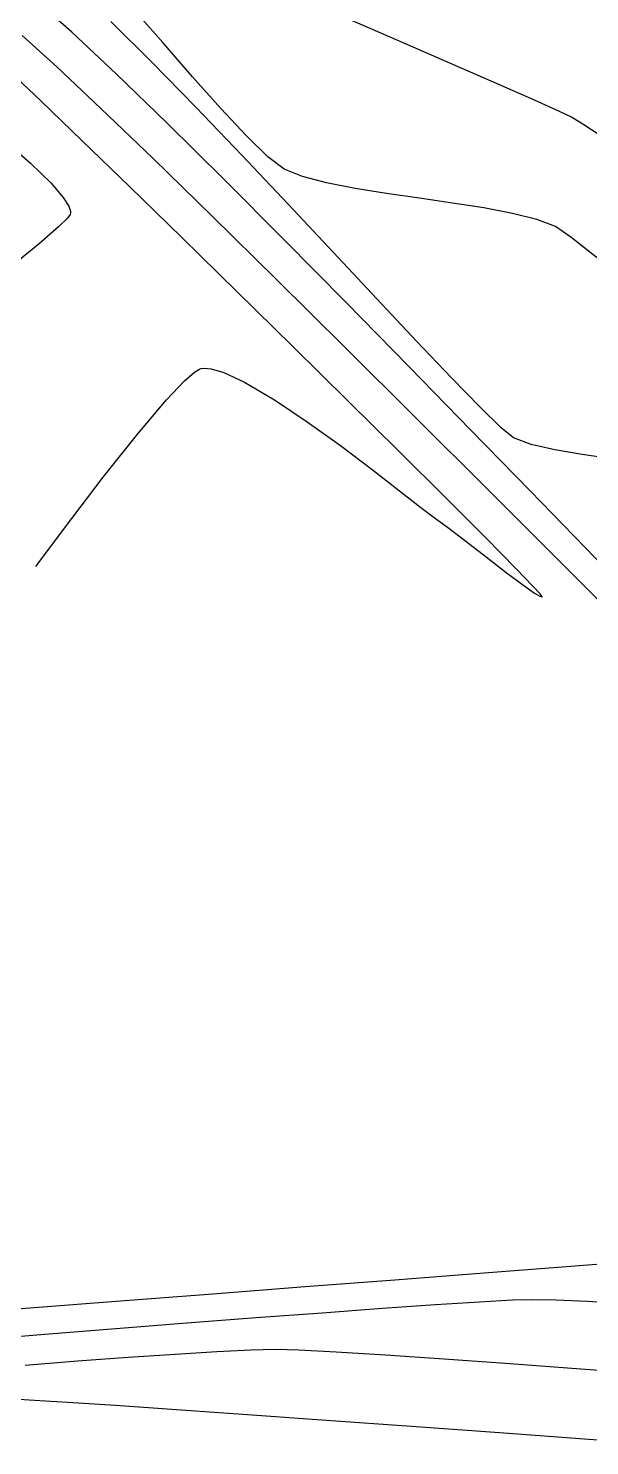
# Model space of a CAD drawing. Header units: metres. Extents: x 708868 to 711043, y 5411316 to 5413138.
# Drawn here: x 709926 to 709946.2, y 5411916.3 to 5411967.5 of the extents above; entities that cross this region are included whole.
import ezdxf

# ---------------------------------------------------------------- set-up
doc = ezdxf.new("R2010")
doc.units = ezdxf.units.M
for name, color, linetype in [('Rionegro 2010_Contours', 7, 'Continuous'), ('Rionegro 2014_Contours', 7, 'Continuous'), ('Rionegro 2018_Contours', 7, 'Continuous')]:
    doc.layers.add(name, color=color, linetype=linetype)

msp = doc.modelspace()

# ---------------------------------------------------------------- linework, layer by layer
at = {"layer": 'Rionegro 2010_Contours'}
for points in [[(709947.849, 5411946.896, 242), (709946.067, 5411948.729, 242), (709944.078, 5411950.778, 242), (709941.938, 5411952.98, 242), (709939.705, 5411955.272, 242), (709937.435, 5411957.591, 242), (709935.185, 5411959.873, 242), (709933.012, 5411962.054, 242), (709930.973, 5411964.073, 242), (709929.124, 5411965.865, 242), (709927.522, 5411967.367, 242), (709926.224, 5411968.516, 242)], [(709947.014, 5411951.945, 241), (709945.956, 5411952.095, 241), (709944.968, 5411952.262, 241), (709944.121, 5411952.461, 241), (709943.483, 5411952.706, 241), (709943.036, 5411953.064, 241), (709942.271, 5411953.806, 241), (709941.235, 5411954.871, 241), (709939.976, 5411956.199, 241), (709938.541, 5411957.729, 241), (709936.979, 5411959.4, 241), (709935.338, 5411961.152, 241), (709933.665, 5411962.924, 241), (709932.007, 5411964.655, 241), (709930.413, 5411966.285, 241), (709928.93, 5411967.753, 241)], [(709946.567, 5411963.656, 239), (709946.015, 5411964.021, 239), (709945.572, 5411964.291, 239), (709945.138, 5411964.498, 239), (709944.235, 5411964.905, 239), (709942.949, 5411965.474, 239), (709941.367, 5411966.167, 239), (709939.577, 5411966.948, 239), (709937.664, 5411967.78, 239)], [(709947.714, 5411945.66, 243), (709945.167, 5411948.216, 243), (709942.564, 5411950.823, 243), (709939.956, 5411953.429, 243), (709937.391, 5411955.98, 243), (709934.92, 5411958.427, 243), (709932.594, 5411960.715, 243), (709930.462, 5411962.794, 243), (709928.575, 5411964.61, 243), (709926.982, 5411966.113, 243), (709925.733, 5411967.25, 243)], [(709926.231, 5411948.05, 244), (709927.258, 5411949.436, 244), (709928.664, 5411951.277, 244), (709929.912, 5411952.847, 244), (709930.951, 5411954.073, 244), (709931.598, 5411954.759, 244), (709931.959, 5411955.077, 244), (709932.135, 5411955.187, 244), (709932.202, 5411955.209, 244), (709932.308, 5411955.221, 244), (709932.558, 5411955.199, 244), (709933.019, 5411955.063, 244), (709933.764, 5411954.717, 244), (709934.85, 5411954.078, 244), (709936.032, 5411953.284, 244), (709937.232, 5411952.417, 244), (709938.369, 5411951.556, 244), (709939.364, 5411950.784, 244), (709940.138, 5411950.179, 244), (709940.611, 5411949.825, 244), (709941.101, 5411949.467, 244), (709941.754, 5411948.966, 244), (709942.487, 5411948.397, 244), (709943.214, 5411947.836, 244), (709943.852, 5411947.358, 244), (709944.24, 5411947.086, 244), (709944.433, 5411946.971, 244), (709944.504, 5411946.946, 244), (709944.52, 5411946.951, 244), (709944.513, 5411946.967, 244), (709944.438, 5411947.059, 244), (709944.178, 5411947.341, 244), (709943.578, 5411947.962, 244), (709942.476, 5411949.08, 244), (709941.047, 5411950.513, 244), (709939.362, 5411952.19, 244), (709937.494, 5411954.042, 244), (709935.514, 5411955.998, 244), (709933.492, 5411957.986, 244), (709931.5, 5411959.938, 244), (709929.61, 5411961.783, 244), (709927.892, 5411963.449, 244), (709926.418, 5411964.868, 244), (709925.26, 5411965.968, 244)], [(709925.177, 5411963.381, 244), (709926.036, 5411962.625, 244), (709926.78, 5411961.904, 244), (709927.218, 5411961.395, 244), (709927.417, 5411961.075, 244), (709927.475, 5411960.898, 244), (709927.479, 5411960.822, 244), (709927.464, 5411960.778, 244), (709927.365, 5411960.643, 244), (709927.05, 5411960.326, 244), (709926.345, 5411959.711, 244), (709925.059, 5411958.669, 244)], [(709922.888, 5411921.003, 243), (709926.01, 5411921.245, 243), (709929.282, 5411921.498, 243), (709932.624, 5411921.756, 243), (709935.954, 5411922.012, 243), (709939.194, 5411922.261, 243), (709942.262, 5411922.496, 243), (709945.079, 5411922.713, 243), (709947.564, 5411922.903, 243)], [(709924.069, 5411920.09, 242), (709926.556, 5411920.292, 242), (709929.116, 5411920.497, 242), (709931.682, 5411920.698, 242), (709934.187, 5411920.891, 242), (709936.563, 5411921.069, 242), (709938.743, 5411921.227, 242), (709940.661, 5411921.36, 242), (709942.248, 5411921.463, 242), (709943.438, 5411921.529, 242), (709944.164, 5411921.552, 242), (709945.013, 5411921.535, 242), (709946.15, 5411921.483, 242), (709947.508, 5411921.403, 242)], [(709925.839, 5411919.176, 241), (709927.73, 5411919.323, 241), (709929.56, 5411919.458, 241), (709931.261, 5411919.573, 241), (709932.762, 5411919.663, 241), (709933.994, 5411919.723, 241), (709934.888, 5411919.745, 241), (709935.73, 5411919.721, 241), (709937.079, 5411919.65, 241), (709938.853, 5411919.54, 241), (709940.97, 5411919.397, 241), (709943.35, 5411919.229, 241), (709945.91, 5411919.042, 241), (709948.569, 5411918.842, 241)]]:
    msp.add_polyline3d(points, dxfattribs=at)
at = {"layer": 'Rionegro 2014_Contours'}
for points in [[(709947.849, 5411946.896, 242), (709946.067, 5411948.729, 242), (709944.078, 5411950.778, 242), (709941.938, 5411952.98, 242), (709939.705, 5411955.272, 242), (709937.435, 5411957.591, 242), (709935.185, 5411959.873, 242), (709933.012, 5411962.054, 242), (709930.973, 5411964.073, 242), (709929.124, 5411965.865, 242), (709927.522, 5411967.367, 242), (709926.224, 5411968.516, 242)], [(709946.513, 5411959.201, 240), (709945.552, 5411959.959, 240), (709944.991, 5411960.338, 240), (709944.322, 5411960.593, 240), (709943.443, 5411960.814, 240), (709942.409, 5411961.011, 240), (709941.27, 5411961.19, 240), (709940.08, 5411961.363, 240), (709938.891, 5411961.537, 240), (709937.756, 5411961.72, 240), (709936.727, 5411961.923, 240), (709935.857, 5411962.153, 240), (709935.199, 5411962.419, 240), (709934.607, 5411962.861, 240), (709933.83, 5411963.614, 240), (709932.911, 5411964.604, 240), (709931.89, 5411965.755, 240), (709930.809, 5411966.994, 240), (709929.708, 5411968.245, 240)], [(709947.014, 5411951.945, 241), (709945.956, 5411952.095, 241), (709944.968, 5411952.262, 241), (709944.121, 5411952.461, 241), (709943.483, 5411952.706, 241), (709943.036, 5411953.064, 241), (709942.271, 5411953.806, 241), (709941.235, 5411954.871, 241), (709939.976, 5411956.199, 241), (709938.541, 5411957.729, 241), (709936.979, 5411959.4, 241), (709935.338, 5411961.152, 241), (709933.665, 5411962.924, 241), (709932.007, 5411964.655, 241), (709930.413, 5411966.285, 241), (709928.93, 5411967.753, 241)], [(709946.567, 5411963.656, 239), (709946.015, 5411964.021, 239), (709945.572, 5411964.291, 239), (709945.138, 5411964.498, 239), (709944.235, 5411964.905, 239), (709942.949, 5411965.474, 239), (709941.367, 5411966.167, 239), (709939.577, 5411966.948, 239), (709937.664, 5411967.78, 239)], [(709947.714, 5411945.66, 243), (709945.167, 5411948.216, 243), (709942.564, 5411950.823, 243), (709939.956, 5411953.429, 243), (709937.391, 5411955.98, 243), (709934.92, 5411958.427, 243), (709932.594, 5411960.715, 243), (709930.462, 5411962.794, 243), (709928.575, 5411964.61, 243), (709926.982, 5411966.113, 243), (709925.733, 5411967.25, 243)], [(709930.601, 5411953.66, 244), (709930.951, 5411954.073, 244), (709931.598, 5411954.759, 244), (709931.959, 5411955.077, 244), (709932.135, 5411955.187, 244), (709932.202, 5411955.209, 244), (709932.308, 5411955.221, 244), (709932.558, 5411955.199, 244), (709933.019, 5411955.063, 244), (709933.764, 5411954.717, 244), (709934.85, 5411954.078, 244), (709936.032, 5411953.284, 244), (709937.232, 5411952.417, 244), (709938.369, 5411951.556, 244), (709939.364, 5411950.784, 244), (709940.138, 5411950.179, 244), (709940.611, 5411949.825, 244), (709941.101, 5411949.467, 244), (709941.754, 5411948.966, 244), (709942.487, 5411948.397, 244), (709943.214, 5411947.836, 244), (709943.852, 5411947.358, 244), (709944.24, 5411947.086, 244), (709944.433, 5411946.971, 244), (709944.504, 5411946.946, 244), (709944.52, 5411946.951, 244), (709944.513, 5411946.967, 244), (709944.438, 5411947.059, 244), (709944.178, 5411947.341, 244), (709943.578, 5411947.962, 244), (709942.476, 5411949.08, 244), (709941.047, 5411950.513, 244), (709939.362, 5411952.19, 244), (709937.494, 5411954.042, 244), (709935.514, 5411955.998, 244), (709933.492, 5411957.986, 244), (709931.5, 5411959.938, 244), (709929.61, 5411961.783, 244), (709927.892, 5411963.449, 244), (709926.418, 5411964.868, 244), (709925.26, 5411965.968, 244)], [(709925.177, 5411963.381, 244), (709926.036, 5411962.625, 244), (709926.78, 5411961.904, 244), (709927.218, 5411961.395, 244), (709927.417, 5411961.075, 244), (709927.475, 5411960.898, 244), (709927.479, 5411960.822, 244), (709927.464, 5411960.778, 244), (709927.365, 5411960.643, 244), (709927.05, 5411960.326, 244), (709926.345, 5411959.711, 244), (709925.059, 5411958.669, 244)], [(709922.888, 5411921.003, 243), (709926.01, 5411921.245, 243), (709929.282, 5411921.498, 243), (709932.624, 5411921.756, 243), (709935.954, 5411922.012, 243), (709939.194, 5411922.261, 243), (709942.262, 5411922.496, 243), (709945.079, 5411922.713, 243), (709947.564, 5411922.903, 243)], [(709924.069, 5411920.09, 242), (709926.556, 5411920.292, 242), (709929.116, 5411920.497, 242), (709931.682, 5411920.698, 242), (709934.187, 5411920.891, 242), (709936.563, 5411921.069, 242), (709938.743, 5411921.227, 242), (709940.661, 5411921.36, 242), (709942.248, 5411921.463, 242), (709943.438, 5411921.529, 242), (709944.164, 5411921.552, 242), (709945.013, 5411921.535, 242), (709946.15, 5411921.483, 242), (709947.508, 5411921.403, 242)], [(709925.839, 5411919.176, 241), (709927.73, 5411919.323, 241), (709929.56, 5411919.458, 241), (709931.261, 5411919.573, 241), (709932.762, 5411919.663, 241), (709933.994, 5411919.723, 241), (709934.888, 5411919.745, 241), (709935.73, 5411919.721, 241), (709937.079, 5411919.65, 241), (709938.853, 5411919.54, 241), (709940.97, 5411919.397, 241), (709943.35, 5411919.229, 241), (709945.91, 5411919.042, 241), (709948.569, 5411918.842, 241)], [(709925.612, 5411917.937, 240), (709926.181, 5411917.912, 240), (709927.375, 5411917.838, 240), (709929.11, 5411917.723, 240), (709931.302, 5411917.572, 240), (709933.869, 5411917.391, 240), (709936.726, 5411917.187, 240), (709939.79, 5411916.966, 240), (709942.977, 5411916.734, 240), (709946.204, 5411916.497, 240), (709949.388, 5411916.262, 240)]]:
    msp.add_polyline3d(points, dxfattribs=at)
at = {"layer": 'Rionegro 2018_Contours'}
for points in [[(709947.849, 5411946.896, 242), (709946.067, 5411948.729, 242), (709944.078, 5411950.778, 242), (709941.938, 5411952.98, 242), (709939.705, 5411955.272, 242), (709937.435, 5411957.591, 242), (709935.185, 5411959.873, 242), (709933.012, 5411962.054, 242), (709930.973, 5411964.073, 242), (709929.124, 5411965.865, 242), (709927.522, 5411967.367, 242), (709926.224, 5411968.516, 242)], [(709946.513, 5411959.201, 240), (709945.552, 5411959.959, 240), (709944.991, 5411960.338, 240), (709944.322, 5411960.593, 240), (709943.443, 5411960.814, 240), (709942.409, 5411961.011, 240), (709941.27, 5411961.19, 240), (709940.08, 5411961.363, 240), (709938.891, 5411961.537, 240), (709937.756, 5411961.72, 240), (709936.727, 5411961.923, 240), (709935.857, 5411962.153, 240), (709935.199, 5411962.419, 240), (709934.607, 5411962.861, 240), (709933.83, 5411963.614, 240), (709932.911, 5411964.604, 240), (709931.89, 5411965.755, 240), (709930.809, 5411966.994, 240), (709929.708, 5411968.245, 240)], [(709947.014, 5411951.945, 241), (709945.956, 5411952.095, 241), (709944.968, 5411952.262, 241), (709944.121, 5411952.461, 241), (709943.483, 5411952.706, 241), (709943.036, 5411953.064, 241), (709942.271, 5411953.806, 241), (709941.235, 5411954.871, 241), (709939.976, 5411956.199, 241), (709938.541, 5411957.729, 241), (709936.979, 5411959.4, 241), (709935.338, 5411961.152, 241), (709933.665, 5411962.924, 241), (709932.007, 5411964.655, 241), (709930.413, 5411966.285, 241), (709928.93, 5411967.753, 241)], [(709946.567, 5411963.656, 239), (709946.015, 5411964.021, 239), (709945.572, 5411964.291, 239), (709945.138, 5411964.498, 239), (709944.235, 5411964.905, 239), (709942.949, 5411965.474, 239), (709941.367, 5411966.167, 239), (709939.577, 5411966.948, 239), (709937.664, 5411967.78, 239)], [(709947.714, 5411945.66, 243), (709945.167, 5411948.216, 243), (709942.564, 5411950.823, 243), (709939.956, 5411953.429, 243), (709937.391, 5411955.98, 243), (709934.92, 5411958.427, 243), (709932.594, 5411960.715, 243), (709930.462, 5411962.794, 243), (709928.575, 5411964.61, 243), (709926.982, 5411966.113, 243), (709925.733, 5411967.25, 243)], [(709930.601, 5411953.66, 244), (709930.951, 5411954.073, 244), (709931.598, 5411954.759, 244), (709931.959, 5411955.077, 244), (709932.135, 5411955.187, 244), (709932.202, 5411955.209, 244), (709932.308, 5411955.221, 244), (709932.558, 5411955.199, 244), (709933.019, 5411955.063, 244), (709933.764, 5411954.717, 244), (709934.85, 5411954.078, 244), (709936.032, 5411953.284, 244), (709937.232, 5411952.417, 244), (709938.369, 5411951.556, 244), (709939.364, 5411950.784, 244), (709940.138, 5411950.179, 244), (709940.611, 5411949.825, 244), (709941.101, 5411949.467, 244), (709941.754, 5411948.966, 244), (709942.487, 5411948.397, 244), (709943.214, 5411947.836, 244), (709943.852, 5411947.358, 244), (709944.24, 5411947.086, 244), (709944.433, 5411946.971, 244), (709944.504, 5411946.946, 244), (709944.52, 5411946.951, 244), (709944.513, 5411946.967, 244), (709944.438, 5411947.059, 244), (709944.178, 5411947.341, 244), (709943.578, 5411947.962, 244), (709942.476, 5411949.08, 244), (709941.047, 5411950.513, 244), (709939.362, 5411952.19, 244), (709937.494, 5411954.042, 244), (709935.514, 5411955.998, 244), (709933.492, 5411957.986, 244), (709931.5, 5411959.938, 244), (709929.61, 5411961.783, 244), (709927.892, 5411963.449, 244), (709926.418, 5411964.868, 244), (709925.26, 5411965.968, 244)], [(709925.177, 5411963.381, 244), (709926.036, 5411962.625, 244), (709926.78, 5411961.904, 244), (709927.218, 5411961.395, 244), (709927.417, 5411961.075, 244), (709927.475, 5411960.898, 244), (709927.479, 5411960.822, 244), (709927.464, 5411960.778, 244), (709927.365, 5411960.643, 244), (709927.05, 5411960.326, 244), (709926.345, 5411959.711, 244), (709925.059, 5411958.669, 244)], [(709922.888, 5411921.003, 243), (709926.01, 5411921.245, 243), (709929.282, 5411921.498, 243), (709932.624, 5411921.756, 243), (709935.954, 5411922.012, 243), (709939.194, 5411922.261, 243), (709942.262, 5411922.496, 243), (709945.079, 5411922.713, 243), (709947.564, 5411922.903, 243)], [(709924.069, 5411920.09, 242), (709926.556, 5411920.292, 242), (709929.116, 5411920.497, 242), (709931.682, 5411920.698, 242), (709934.187, 5411920.891, 242), (709936.563, 5411921.069, 242), (709938.743, 5411921.227, 242), (709940.661, 5411921.36, 242), (709942.248, 5411921.463, 242), (709943.438, 5411921.529, 242), (709944.164, 5411921.552, 242), (709945.013, 5411921.535, 242), (709946.15, 5411921.483, 242), (709947.508, 5411921.403, 242)], [(709925.839, 5411919.176, 241), (709927.73, 5411919.323, 241), (709929.56, 5411919.458, 241), (709931.261, 5411919.573, 241), (709932.762, 5411919.663, 241), (709933.994, 5411919.723, 241), (709934.888, 5411919.745, 241), (709935.73, 5411919.721, 241), (709937.079, 5411919.65, 241), (709938.853, 5411919.54, 241), (709940.97, 5411919.397, 241), (709943.35, 5411919.229, 241), (709945.91, 5411919.042, 241), (709948.569, 5411918.842, 241)], [(709925.612, 5411917.937, 240), (709926.181, 5411917.912, 240), (709927.375, 5411917.838, 240), (709929.11, 5411917.723, 240), (709931.302, 5411917.572, 240), (709933.869, 5411917.391, 240), (709936.726, 5411917.187, 240), (709939.79, 5411916.966, 240), (709942.977, 5411916.734, 240), (709946.204, 5411916.497, 240), (709949.388, 5411916.262, 240)]]:
    msp.add_polyline3d(points, dxfattribs=at)

doc.saveas('drawing.dxf')
